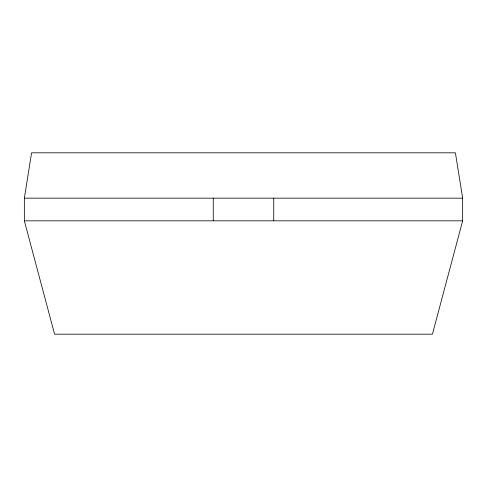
<?xml version="1.0" encoding="UTF-8"?>
<svg xmlns="http://www.w3.org/2000/svg" width="487" height="487" viewBox="0 0 487 487"><rect width="100%" height="100%" fill="white"/><g stroke="black" fill="none" stroke-linecap="round" stroke-linejoin="round"><path stroke-width="0.73" d="M24.35 198.16L31.588 152.815L455.412 152.815L462.65 198.16L462.65 220.83L432.426 334.185L54.574 334.185L24.35 220.83L24.35 198.16L462.65 198.16M24.35 220.83L462.65 220.83M273.731 198.16L273.731 220.83M213.269 198.16L213.269 220.83"/></g></svg>
